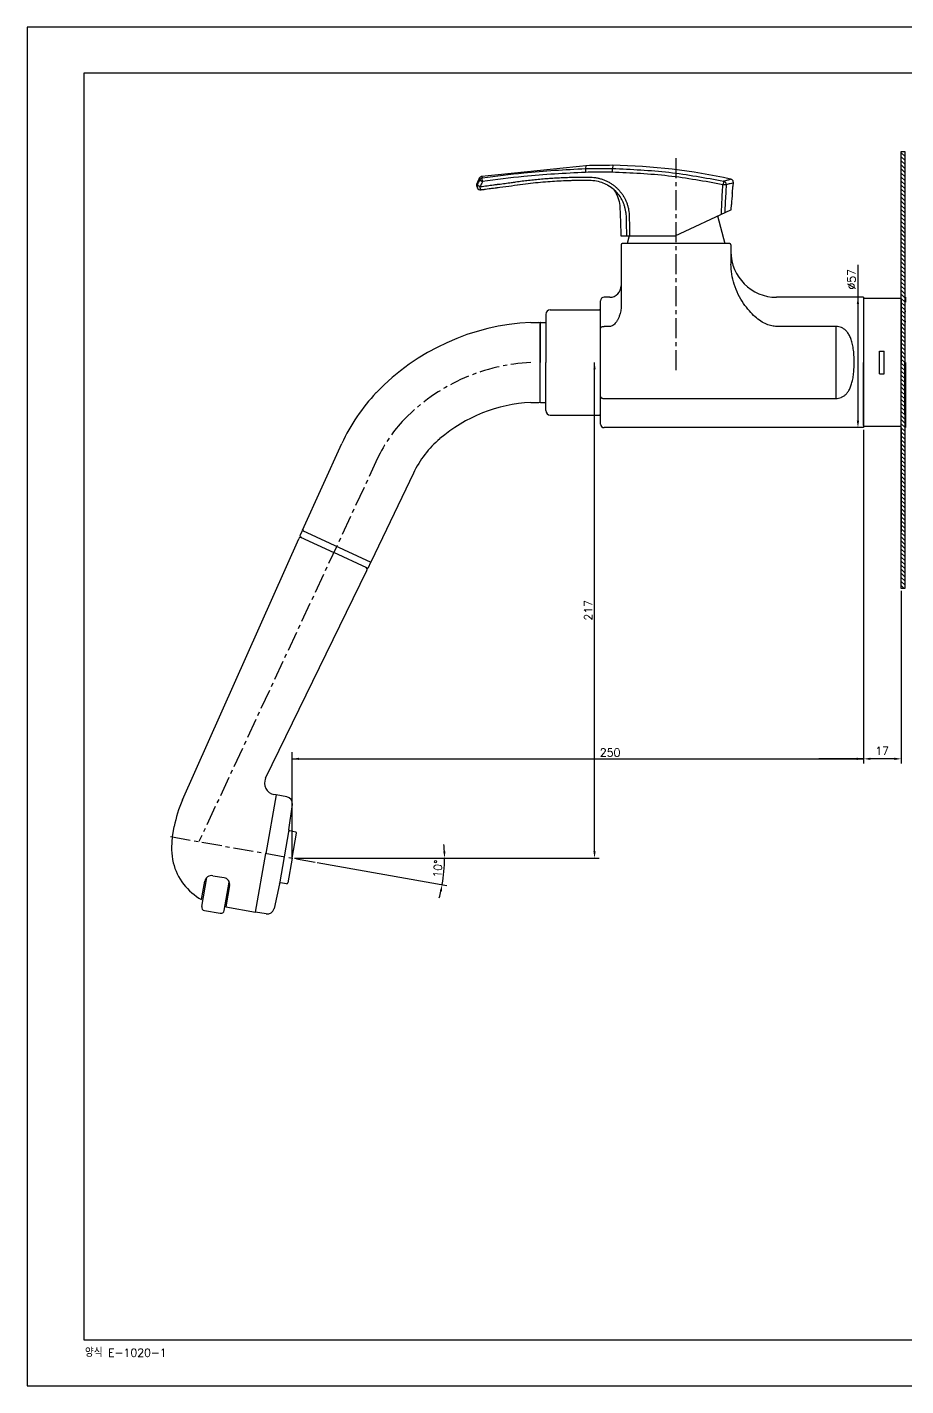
# Model space of a CAD drawing. Extents: x 0 to 841, y -594 to 0.
# Drawn here: x 0 to 384, y -594 to 0 of the extents above; entities that cross this region are included whole.
import ezdxf

# ---------------------------------------------------------------- set-up
doc = ezdxf.new("R2010")
doc.units = 0
doc.header["$LTSCALE"] = 7
doc.header["$MEASUREMENT"] = 0
doc.linetypes.add('CENTER', pattern=[2, 1.25, -0.25, 0.25, -0.25])
doc.layers.get('0').update_dxf_attribs({"color": 2, "linetype": 'CONTINUOUS'})
for name, color, linetype in [('CL', 1, 'CENTER'), ('D', 2, 'CONTINUOUS'), ('DIM', 2, 'CONTINUOUS'), ('DWG', 7, 'CONTINUOUS'), ('Make2D 표시선', 7, 'CONTINUOUS'), ('TXT', 4, 'CONTINUOUS')]:
    doc.layers.add(name, color=color, linetype=linetype)
doc.styles.add('GHS', font='romans', dxfattribs={"bigfont": 'ghs'})

# ---------------------------------------------------------------- blocks, each defined once
blk = doc.blocks.new('BORDER')
for p, q in [((1, 1), (0, 1)), ((0, 1), (0, 0)), ((0, 0), (1, 0))]:
    blk.add_line(p, q)

msp = doc.modelspace()

# ---------------------------------------------------------------- hatches: boundary and pattern name
at = {"layer": 'D', "ltscale": 0.6}
h = msp.add_hatch(dxfattribs=at)
h.set_pattern_fill('ANSI31', color=3, scale=10, angle=-270)
h.set_pattern_definition([(135, (-5605.0572, -18922.3666), (-0.88388348, -0.88388348), [])])
h.paths.add_polyline_path([(383.8, -54.38), (383.8, -245.38), (382.3, -245.38), (382.3, -54.38)])

# ---------------------------------------------------------------- linework, layer by layer
at = {"color": 7, "linetype": 'Continuous'}
for p, q in [((383.8, -124.34), (383.8, -146.59)), ((384.3, -124.34), (383.8, -124.34)), ((384.3, -128.84), (383.8, -128.84)), ((383.8, -168.84), (383.8, -146.59)), ((384.3, -164.34), (383.8, -164.34)), ((384.3, -168.84), (383.8, -168.84))]:
    msp.add_line(p, q, dxfattribs=at)
at = {"layer": 'CL'}
for p, q in [((283.8, -150.02), (283.8, -56.91)), ((153.28, -188.5), (75.13, -356.09)), ((62.67, -353.89), (125.91, -365.04))]:
    msp.add_line(p, q, dxfattribs=at)
for centre, radius, start, end in [((224.29, -229.49), 83, 92.76118, 134.10776), ((210.37, -215.13), 63, 136.17388, 155), ((210.37, -215.13), 63, 134.10776, 136.17388)]:
    msp.add_arc(centre, radius, start, end, dxfattribs=at)
at = {"layer": 'D', "ltscale": 0.6}
for p, q in [((382.3, -246.38), (382.3, -321.88)), ((365.8, -319.88), (346.27, -319.88)), ((365.8, -315.58), (365.8, -321.88)), ((379.3, -319.88), (368.8, -319.88))]:
    msp.add_line(p, q, dxfattribs=at)
msp.add_lwpolyline([(383.8, -54.38), (383.8, -245.38), (382.3, -245.38), (382.3, -54.38)], close=True, dxfattribs=at)
for points in [[(368.8, -319.38), (368.8, -320.38), (365.8, -319.88)], [(379.3, -319.38), (379.3, -320.38), (382.3, -319.88)]]:
    msp.add_solid(points, dxfattribs=at)
at = {"layer": 'DIM'}
for p, q in [((363.34, -103.97), (363.34, -172.09)), ((248.15, -360.29), (248.15, -146.59)), ((365.8, -176.09), (365.8, -321.88)), ((382.3, -175.07), (382.3, -220.68)), ((115.94, -363.29), (115.94, -317.01)), ((115.94, -319.88), (365.8, -319.88)), ((116.94, -363.29), (250.15, -363.29)), ((126.9, -365.22), (183.5, -375.2))]:
    msp.add_line(p, q, dxfattribs=at)
for start, end in [(2.58126, 5.16253), (350, 0), (344.83747, 347.41874)]:
    msp.add_arc((115.94, -363.29), 66.6, start, end, dxfattribs=at)
for points in [[(362.84, -121.07), (363.84, -121.07), (363.34, -118.07)], [(247.65, -149.59), (248.65, -149.59), (248.15, -146.59)], [(362.84, -172.09), (363.84, -172.09), (363.34, -175.09)], [(118.94, -319.38), (118.94, -320.38), (115.94, -319.88)], [(362.8, -319.38), (362.8, -320.38), (365.8, -319.88)], [(182.97, -360.27), (181.97, -360.3), (182.54, -363.29)], [(247.65, -360.29), (248.65, -360.29), (248.15, -363.29)], [(180.45, -377.69), (181.43, -377.89), (181.53, -374.85)]]:
    msp.add_solid(points, dxfattribs=at)
at = {"layer": 'DWG'}
for p, q in [((198.84, -65.25), (199.11, -65.92)), ((244.41, -60.56), (244.25, -61.83)), ((256.13, -60.39), (255.96, -61.76)), ((196.64, -69.54), (196.9, -70.19)), ((196.67, -68.34), (196.93, -68.99)), ((197.99, -66.76), (197.72, -66.1)), ((198.5, -71.1), (198.5, -71.1)), ((198.5, -71.1), (198.5, -71.1)), ((308.75, -69.31), (308.87, -68.04)), ((257.25, -71.57), (257.24, -71.56)), ((283.47, -91.19), (307.82, -79.83)), ((301.99, -82.55), (305.12, -94.59)), ((259.61, -91.18), (283.47, -91.19)), ((263.36, -91.19), (262.48, -94.59)), ((382, -118.59), (365.8, -118.59)), ((384.3, -120.24), (384.3, -118.09)), ((250.8, -173.59), (250.8, -119.59)), ((382.3, -118.89), (382.3, -146.59)), ((220.3, -129.09), (223.8, -129.09)), ((220.3, -129.09), (223.8, -129.09)), ((224.3, -146.59), (224.3, -129.59)), ((224.4, -129.29), (224.4, -146.59)), ((224.6, -129.09), (226.8, -129.09)), ((224.3, -163.59), (224.3, -146.59)), ((224.4, -163.89), (224.4, -146.59)), ((250.8, -173.59), (250.8, -146.59)), ((365.8, -174.09), (365.8, -146.59)), ((382.3, -174.29), (382.3, -146.59)), ((384.3, -175.09), (384.3, -146.59)), ((220.3, -164.09), (223.8, -164.09)), ((220.3, -164.09), (223.8, -164.09)), ((224.6, -164.09), (226.8, -164.09)), ((382, -174.59), (365.8, -174.59)), ((120.4, -219.97), (137.62, -182.06)), ((168.94, -194.97), (150.3, -233.92)), ((67.91, -337.86), (118.77, -223.65)), ((119.37, -222.25), (120.42, -219.99)), ((119.61, -222.92), (134.11, -229.68)), ((120.42, -219.99), (150.33, -233.93)), ((148.61, -236.44), (134.11, -229.68)), ((104.31, -328.36), (148.59, -237.55)), ((149.28, -236.2), (150.33, -233.93)), ((108.94, -335.65), (104.42, -361.25)), ((63.55, -354.05), (64.35, -349.52)), ((114.45, -350.85), (110.29, -374.46)), ((99.91, -386.86), (104.42, -361.25)), ((76.3, -381.39), (77.71, -373.4)), ((81.18, -370.97), (86.11, -371.83)), ((86.91, -384.57), (99.91, -386.86))]:
    msp.add_line(p, q, dxfattribs=at)
at = {"layer": 'DWG', "linetype": 'Continuous'}
for p, q in [((283.8, -94.59), (260.3, -94.59)), ((307.3, -94.59), (283.8, -94.59)), ((259.8, -95.09), (259.8, -121.77)), ((307.8, -95.09), (307.8, -103.62)), ((254.8, -118.09), (252.3, -118.09)), ((365.8, -118.09), (327.8, -118.09)), ((365.8, -118.09), (365.8, -175.09)), ((365.8, -118.09), (365.8, -122.59)), ((365.8, -118.59), (365.8, -174.59)), ((226.8, -125.59), (226.8, -146.59)), ((254.8, -130.83), (252.3, -130.83)), ((353.8, -130.83), (327.8, -130.83)), ((353.8, -162.34), (353.8, -130.83)), ((372.8, -141.59), (374.8, -141.59)), ((372.8, -151.59), (372.8, -141.59)), ((374.8, -151.59), (374.8, -141.59)), ((226.8, -167.59), (226.8, -146.59)), ((372.8, -151.59), (374.8, -151.59)), ((252.3, -162.34), (353.8, -162.34)), ((365.8, -170.59), (365.8, -175.09)), ((365.8, -170.6), (365.8, -174.59)), ((365.8, -175.09), (252.3, -175.09)), ((108.94, -335.65), (107.93, -335.47)), ((113.55, -336.46), (108.94, -335.65)), ((76.37, -384.45), (78.61, -371.73)), ((86.22, -386.18), (88.41, -373.77)), ((88.54, -375.31), (86.91, -384.57)), ((110.29, -374.46), (107.97, -385.34)), ((77.58, -386.19), (84.48, -387.4)), ((104.52, -387.67), (99.91, -386.86))]:
    msp.add_line(p, q, dxfattribs=at)
at = {"layer": 'DWG', "color": 7, "linetype": 'Continuous'}
for p, q in [((365.8, -118.07), (365.8, -175.07)), ((365.8, -118.59), (365.8, -174.59)), ((228.8, -123.59), (250.3, -123.59)), ((228.8, -169.59), (250.3, -169.59)), ((114.45, -350.85), (116, -339.83)), ((115.94, -363.29), (117.85, -352.45)), ((115.94, -363.29), (114.03, -374.12))]:
    msp.add_line(p, q, dxfattribs=at)
at = {"layer": 'DWG', "color": 7, "linetype": 'CENTER'}
for p, q in [((117.45, -351.87), (114.86, -351.42)), ((113.45, -374.52), (110.86, -374.07))]:
    msp.add_line(p, q, dxfattribs=at)
at = {"layer": 'DWG'}
for centre, radius, start, end in [((252.04, -318.72), 258.36, 77.56521, 89.09372), ((1127.67, -502.6), 1027.3, 154.85833, 154.99643), ((198.29, -69.62), 1.5, 202.47518, 277.75735), ((559.11, -93.2), 251.56, 175.29264, 176.42628), ((382, -118.89), 0.3, 0, 90), ((224.9, -228.98), 100, 92.63667, 136.22319), ((223.8, -129.59), 0.5, 0, 90), ((224.6, -129.29), 0.2, 90, 180), ((210.46, -215.14), 80, 136.22319, 155.57294), ((223.45, -230.01), 66, 92.74282, 130.60438), ((223.8, -163.59), 0.5, 270, 0), ((224.6, -163.89), 0.2, 180, 270), ((382, -174.29), 0.3, 270, 0), ((210.44, -214.83), 46, 130.60438, 154.42706), ((121.06, -219.73), 0.5, 155.57294, 245), ((119.68, -224.05), 1, 65.0003, 156.0003), ((119.82, -222.46), 0.5, 155, 245), ((147.7, -237.12), 1, 334.0003, 65.0003), ((148.82, -235.99), 0.5, 245, 335), ((108.8, -330.55), 5, 154.0003, 260), ((90.63, -358.82), 27.5, 170, 193.57818), ((88.2, -359.41), 25, 193.57818, 241.55776), ((80.66, -373.92), 3, 80, 170)]:
    msp.add_arc(centre, radius, start, end, dxfattribs=at)
at = {"layer": 'DWG', "linetype": 'Continuous'}
for centre, radius, start, end in [((260.3, -95.09), 0.5, 90, 180), ((307.3, -95.09), 0.5, 0, 90), ((327.8, -98.09), 20, 180.00266, 269.99651), ((252.3, -119.59), 1.5, 90, 180), ((254.8, -113.09), 5, 270.00342, 359.99915), ((252.3, -173.59), 1.5, 180, 270), ((113.59, -358.2), 50, 156.0003, 170), ((113.02, -339.42), 3, 352, 80), ((85.58, -374.79), 3, 350, 80), ((77.84, -384.71), 1.5, 170, 260), ((105.04, -384.72), 3, 260, 348), ((84.74, -385.92), 1.5, 260, 350)]:
    msp.add_arc(centre, radius, start, end, dxfattribs=at)
at = {"layer": 'DWG', "color": 7}
for centre, radius, start, end in [((228.8, -125.59), 2, 90, 180), ((250.3, -124.09), 0.5, 360, 90), ((250.3, -124.09), 0.5, 360, 90), ((228.8, -167.59), 2, 180, 270), ((250.3, -169.09), 0.5, 270, 0), ((250.3, -169.09), 0.5, 270, 0)]:
    msp.add_arc(centre, radius, start, end, dxfattribs=at)
at = {"layer": 'DWG', "color": 7, "linetype": 'Continuous'}
for centre, start, end in [((114.94, -350.92), 172, 260), ((117.36, -352.37), 350, 80), ((110.77, -374.56), 80, 168), ((113.54, -374.03), 260, 350)]:
    msp.add_arc(centre, 0.5, start, end, dxfattribs=at)
at = {"layer": 'DWG'}
for points in [[(198.84, -65.26), (198.79, -65.26), (198.37, -65.41), (198.02, -65.67), (197.76, -66.02), (197.72, -66.1)], [(244.41, -60.56), (198.84, -65.25)], [(199.11, -65.92), (217.16, -63.67), (244.25, -61.83)], [(244.2, -63.47), (217.16, -65.3), (199.15, -67.53)], [(244.25, -61.83), (244.24, -61.86), (244.23, -61.9), (244.21, -62.03), (244.2, -62.19), (244.19, -62.38), (244.19, -62.6), (244.19, -62.85), (244.19, -63.14), (244.2, -63.48)], [(255.84, -63.41), (252.93, -63.36), (244.2, -63.47)], [(244.25, -61.83), (247.18, -61.75), (255.96, -61.76)], [(256.13, -60.39), (244.41, -60.56)], [(255.96, -61.76), (255.95, -61.79), (255.94, -61.83), (255.92, -61.96), (255.9, -62.12), (255.89, -62.31), (255.87, -62.53), (255.86, -62.78), (255.85, -63.07), (255.84, -63.4)], [(304.33, -68.88), (280.49, -65.08), (255.84, -63.4)], [(255.96, -61.76), (280.71, -63.45), (304.63, -67.3)], [(196.59, -68.54), (196.54, -68.79), (196.54, -69.17), (196.64, -69.54)], [(196.67, -68.34), (196.63, -68.43), (196.59, -68.54)], [(196.93, -68.99), (196.8, -69.42), (196.81, -69.88), (196.9, -70.18)], [(196.96, -70.32), (196.9, -70.19)], [(196.93, -68.99), (197.28, -68.24), (197.64, -67.5), (197.99, -66.76)], [(198.08, -69.74), (197.89, -69.64), (197.7, -69.54), (197.52, -69.45), (197.37, -69.35), (197.23, -69.27), (197.13, -69.19), (197.05, -69.13), (196.99, -69.08), (196.96, -69.05), (196.94, -69.01), (196.93, -68.99)], [(199.11, -65.92), (198.75, -66.03), (198.44, -66.21), (198.19, -66.45), (197.99, -66.76)], [(197.99, -66.76), (198.05, -66.85), (198.2, -66.98), (198.45, -67.15), (198.78, -67.34), (199.15, -67.53)], [(198.08, -69.74), (198.37, -69.7), (201.15, -69.31), (202.54, -69.12), (203.93, -68.94), (204.63, -68.85), (205.32, -68.76), (205.76, -68.7), (206.19, -68.65), (207.6, -68.49), (209, -68.31), (210.38, -68.12), (211.75, -67.92), (212.74, -67.77), (213.74, -67.62), (215.12, -67.43), (216.51, -67.24), (219.3, -66.9), (222.09, -66.6), (224.94, -66.33), (227.8, -66.1), (230.66, -65.92), (233.53, -65.77), (236.35, -65.66), (239.19, -65.59), (239.56, -65.58)], [(199.15, -67.53), (198.79, -68.27), (198.43, -69.01), (198.08, -69.74)], [(198.5, -71.1), (198.47, -71.09), (198.41, -71.01), (198.33, -70.82), (198.24, -70.52), (198.15, -70.15), (198.08, -69.74)], [(198.5, -71.1), (203.99, -70.34), (209.36, -69.67), (214.37, -68.94), (219.06, -68.32), (223.5, -67.84), (227.7, -67.48), (231.68, -67.22), (235.47, -67.05), (239.08, -66.94), (242.55, -66.9), (245.9, -66.9), (248.96, -67.2), (251.83, -68.04), (254.39, -69.32), (256.62, -70.98), (257.24, -71.56)], [(198.5, -71.1), (200.19, -70.86)], [(198.5, -71.1), (198.51, -71.1)], [(199.15, -67.53), (199.1, -67.2), (199.07, -66.92), (199.05, -66.67), (199.04, -66.46), (199.04, -66.27), (199.05, -66.11), (199.07, -65.99), (199.09, -65.95), (199.11, -65.92)], [(200.19, -70.86), (204.01, -70.33), (209.38, -69.67), (214.39, -68.94), (219.08, -68.32), (223.52, -67.84), (227.72, -67.48), (231.7, -67.22), (235.48, -67.05), (238.72, -66.95)], [(238.72, -66.95), (239.1, -66.94), (242.56, -66.9), (245.91, -66.9), (248.97, -67.21), (251.83, -68.04), (254.39, -69.32), (255.73, -70.24)], [(239.56, -65.57), (240.6, -65.56), (242.01, -65.55), (243.25, -65.54), (244.49, -65.54), (244.98, -65.54)], [(244.98, -65.54), (246.43, -65.57), (247.87, -65.68), (249.31, -65.91), (250.73, -66.26), (252.15, -66.74), (253.54, -67.34), (254.8, -68.01), (256.01, -68.79), (257.15, -69.66), (258.21, -70.62), (259.18, -71.66), (260.07, -72.78), (260.85, -73.96), (261.54, -75.21), (262.11, -76.51), (262.58, -77.86), (262.93, -79.26), (263.16, -80.69)], [(255.73, -70.24), (256.49, -70.87)], [(256.49, -70.87), (257.03, -71.69)], [(303.62, -81.79), (303.8, -77.52), (304.03, -73.22), (304.33, -68.88)], [(304.63, -67.3), (304.62, -67.37), (304.6, -67.49), (304.57, -67.65), (304.54, -67.83), (304.45, -68.28), (304.33, -68.88)], [(305.78, -68.89), (305.63, -68.91), (305.39, -68.92), (305.08, -68.92), (304.72, -68.91), (304.33, -68.88)], [(304.63, -67.3), (305.64, -67.01), (306.45, -66.78), (307.06, -66.61), (307.36, -66.52)], [(305.78, -68.89), (305.75, -68.47), (305.6, -68.06), (305.35, -67.71), (305.02, -67.45), (304.63, -67.3)], [(305.78, -68.89), (305.51, -72.87), (305.28, -76.94), (305.11, -80.99)], [(308.87, -68.04), (308.53, -68.13), (307.49, -68.42), (305.78, -68.89)], [(307.36, -66.52), (307.47, -66.49), (307.67, -66.43)], [(308.87, -68.04), (308.85, -67.65), (308.72, -67.23), (308.46, -66.86), (308.11, -66.58), (307.7, -66.43)], [(308.4, -72.56), (308.47, -71.85), (308.53, -71.17), (308.6, -70.56), (308.65, -70.06), (308.7, -69.67), (308.73, -69.41), (308.75, -69.31)], [(257.03, -71.69), (258.04, -73.64), (259.03, -77.04), (259.31, -80.57), (259.46, -84.11), (259.56, -87.64), (259.61, -91.18)], [(257.62, -71.95), (257.53, -71.86), (257.25, -71.57)], [(261.82, -81.01), (261.77, -80.62), (261.66, -79.93), (261.52, -79.24), (261.35, -78.56), (261.15, -77.89), (260.91, -77.22), (260.65, -76.55), (260.03, -75.28), (259.3, -74.06), (257.62, -71.95)], [(261.82, -81.01), (261.89, -81.89), (261.95, -83.21), (261.97, -84.21), (261.99, -85.23), (262.02, -86.63), (262.05, -88.03), (262.08, -90.61), (262.09, -91.19)], [(263.16, -80.69), (263.27, -81.85), (263.33, -83.21), (263.35, -84.22), (263.37, -85.22), (263.41, -86.63), (263.41, -86.68)], [(305.11, -80.99), (305.1, -81.1)], [(307.82, -79.83), (307.85, -79.75), (307.89, -79.52), (307.92, -79.17), (307.96, -78.7), (308, -78.13), (308.04, -77.52)], [(263.41, -86.68), (263.43, -88.03), (263.46, -90.61), (263.47, -91.19)]]:
    msp.add_spline(points, degree=3, dxfattribs=at)
at = {"layer": 'DWG', "linetype": 'Continuous'}
for points in [[(327.8, -130.83), (325.68, -130.61), (323.37, -129.88), (320.92, -128.55), (318.4, -126.62), (315.86, -124.06), (313.36, -120.83), (311.02, -116.82), (309.22, -112.42), (308.15, -107.95), (307.8, -103.62)], [(259.8, -121.77), (259.77, -122.6), (259.67, -123.53), (259.48, -124.56), (259.18, -125.68), (258.75, -126.87), (258.19, -128.04), (257.55, -129.04), (256.87, -129.84), (256.17, -130.4), (255.46, -130.73), (254.8, -130.83)], [(250.8, -131.66), (250.87, -131.41), (251.08, -131.17), (251.41, -130.99), (251.83, -130.87), (252.3, -130.83)], [(361.7, -146.59), (361.6, -143.36), (361.31, -140.56), (360.84, -138.13), (360.2, -136.07), (359.39, -134.37), (358.42, -133.02), (357.33, -132.02), (356.17, -131.34), (354.96, -130.95), (353.8, -130.83)], [(353.8, -162.34), (354.86, -162.24), (355.95, -161.92), (357.02, -161.37), (358.03, -160.55), (358.97, -159.45), (359.78, -158.07), (360.45, -156.39), (360.98, -154.42), (361.37, -152.13), (361.61, -149.53), (361.7, -146.59)], [(250.8, -161.51), (250.87, -161.77), (251.08, -162), (251.41, -162.18), (251.83, -162.3), (252.3, -162.34)]]:
    msp.add_spline(points, degree=3, dxfattribs=at)
at = {"layer": 'Make2D 표시선'}
msp.add_line((365.8, -119.09), (365.8, -146.59), dxfattribs=at)
at = {"layer": 'TXT'}
for p, q in [((25, -20), (811, -20)), ((25, -574), (25, -20)), ((811, -574), (25, -574))]:
    msp.add_line(p, q, dxfattribs=at)

# ---------------------------------------------------------------- block references
at = {"xscale": 841, "yscale": 594, "zscale": 841}
msp.add_blockref('BORDER', (0, -594), dxfattribs=at)

# ---------------------------------------------------------------- texts
at = {"layer": 'DIM', "char_height": 3.5, "attachment_point": 5, "style": 'GHS'}
for s, insert, rotation in [('\\A1;%%C57', (360.59, -110.24), 90), ('\\A1;217', (245.4, -254.94), 90), ('\\A1;10%%D', (179.62, -367.94), 85.81658)]:
    msp.add_mtext(s, dxfattribs=dict(at, insert=insert, rotation=rotation))
for s, insert in [('\\A1;17', (373.93, -316.38)), ('250', (254.97, -317.13))]:
    msp.add_mtext(s, dxfattribs=dict(at, insert=insert))
at = {"layer": 'DWG', "style": 'GHS'}
msp.add_text('양식 E-1020-1', height=3.5, dxfattribs=at).set_placement((25.26, -581.28))

doc.saveas('drawing.dxf')
